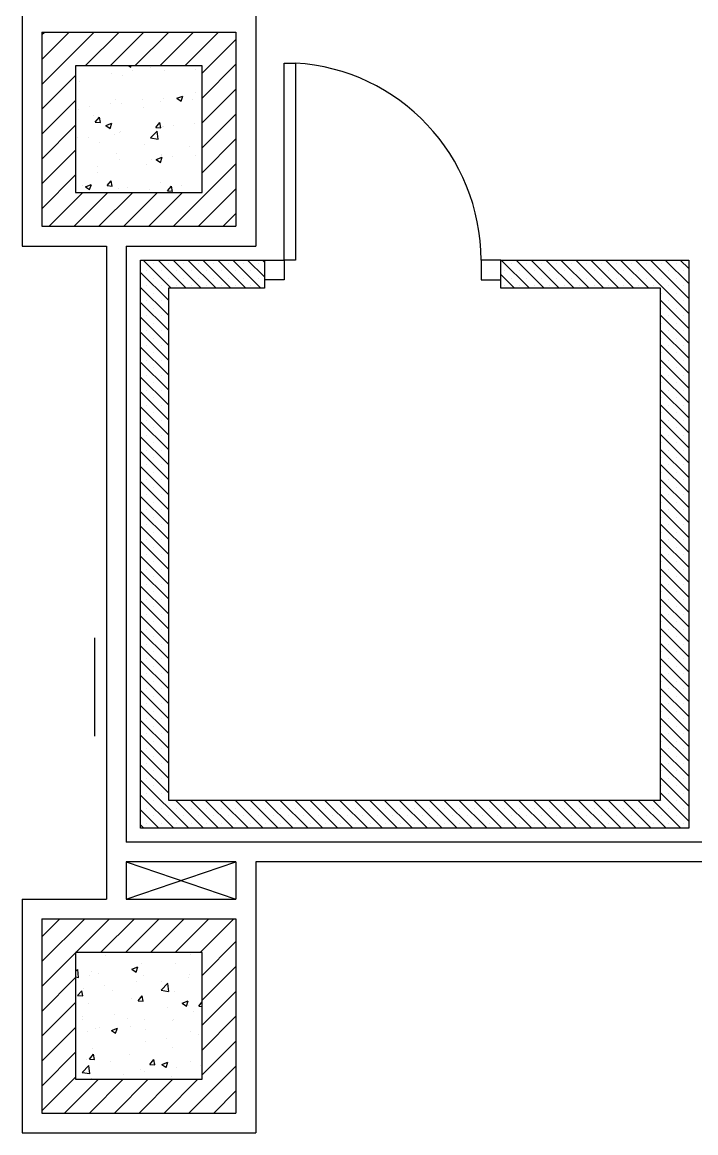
# Model space of a CAD drawing. Extents: x 33.7 to 63.4, y -76.7 to 11.5.
# Drawn here: x 43.408 to 45.803, y -12.662 to -8.717 of the extents above; entities that cross this region are included whole.
import ezdxf

# ---------------------------------------------------------------- set-up
doc = ezdxf.new("R2010")
doc.units = 0
doc.header["$LTSCALE"] = 0.375
doc.layers.get('0').update_dxf_attribs({"linetype": 'CONTINUOUS'})
for name, color, linetype in [('AUX', 7, 'CONTINUOUS'), ('CARPINTERIA', 44, 'CONTINUOUS'), ('INSONORIZACION', 43, 'CONTINUOUS'), ('MUEBLES', 1, 'CONTINUOUS'), ('MUROS', 3, 'CONTINUOUS'), ('PILARES', 2, 'CONTINUOUS')]:
    doc.layers.add(name, color=color, linetype=linetype)

# ---------------------------------------------------------------- blocks, each defined once
blk = doc.blocks.new('$HO07000007N')
at = {"color": 0}
for p, q in [((0.07, 0), (0.07, 0.7)), ((0.07, 0.7), (0.11, 0.7)), ((0.11, 0.7), (0.11, 0)), ((0, 0), (0.07, 0)), ((0.07, 0), (0.07, -0.07)), ((0.11, 0), (0.07, 0)), ((0.07, -0.07), (0, -0.07))]:
    blk.add_line(p, q, dxfattribs=at)
blk.add_arc((0.0678, -0.0009), 0.7022, 0.0731, 86.5576, dxfattribs=at)
blk = doc.blocks.new('$P107000007N07000N')
at = {"color": 0}
for p, q in [((0, 0.07), (0, 0.07)), ((0.84, 0.07), (0.77, 0.07)), ((0.77, 0.07), (0.77, 0)), ((0.84, 0.07), (0.84, 0.07)), ((0, 0), (0, 0)), ((0.84, 0), (0.84, 0)), ((0.77, 0), (0.84, 0))]:
    blk.add_line(p, q, dxfattribs=at)
at = {"color": 0, "invisible_edges": 15}
blk.add_3dface([(0, 0), (0.84, 0), (0.84, 0.07), (0, 0.07)], dxfattribs=at)
at = {"color": 0}
blk.add_blockref('$HO07000007N', (0, 0.07), dxfattribs=at)
blk = doc.blocks.new('*X31')
at = {"color": 0}
for p, q in [((157.1986, 137.9831), (157.0986, 138.0831)), ((157.2516, 137.9831), (157.1516, 138.0831)), ((157.3047, 137.9831), (157.2047, 138.0831)), ((157.3577, 137.9831), (157.2577, 138.0831)), ((157.4107, 137.9831), (157.3107, 138.0831)), ((157.4638, 137.9831), (157.3638, 138.0831)), ((157.5168, 137.9831), (157.4168, 138.0831)), ((157.5297, 138.0233), (157.4698, 138.0831)), ((157.5297, 138.0763), (157.5229, 138.0831)), ((158.4714, 137.9831), (158.3714, 138.0831)), ((158.5244, 137.9831), (158.4244, 138.0831)), ((158.5775, 137.9831), (158.4775, 138.0831)), ((158.6305, 137.9831), (158.5305, 138.0831)), ((158.6835, 137.9831), (158.5835, 138.0831)), ((158.7366, 137.9831), (158.6366, 138.0831)), ((158.7896, 137.9831), (158.6896, 138.0831)), ((158.8426, 137.9831), (158.7426, 138.0831)), ((158.8957, 137.9831), (158.7957, 138.0831)), ((159.0381, 137.8937), (158.8487, 138.0831)), ((159.0381, 137.9467), (158.9017, 138.0831)), ((159.0381, 137.9997), (158.9548, 138.0831)), ((159.0381, 138.0528), (159.0078, 138.0831)), ((157.1885, 137.9402), (157.0885, 138.0402)), ((157.1103, 138.0449), (157.1103, 138.0449)), ((157.1368, 138.0714), (157.1368, 138.0714)), ((157.1633, 138.0449), (157.1633, 138.0449)), ((157.1898, 138.0714), (157.1898, 138.0714)), ((157.2164, 138.0449), (157.2164, 138.0449)), ((157.2429, 138.0714), (157.2429, 138.0714)), ((157.2694, 138.0449), (157.2694, 138.0449)), ((157.2959, 138.0714), (157.2959, 138.0714)), ((157.3224, 138.0449), (157.3224, 138.0449)), ((157.3489, 138.0714), (157.3489, 138.0714)), ((157.3755, 138.0449), (157.3755, 138.0449)), ((157.402, 138.0714), (157.402, 138.0714)), ((157.4285, 138.0449), (157.4285, 138.0449)), ((157.455, 138.0714), (157.455, 138.0714)), ((157.4815, 138.0449), (157.4815, 138.0449)), ((157.508, 138.0714), (157.508, 138.0714)), ((158.3831, 138.0449), (158.3831, 138.0449)), ((158.4096, 138.0714), (158.4096, 138.0714)), ((158.4361, 138.0449), (158.4361, 138.0449)), ((158.4626, 138.0714), (158.4626, 138.0714)), ((158.4891, 138.0449), (158.4891, 138.0449)), ((158.5157, 138.0714), (158.5157, 138.0714)), ((158.5422, 138.0449), (158.5422, 138.0449)), ((158.5687, 138.0714), (158.5687, 138.0714)), ((158.5952, 138.0449), (158.5952, 138.0449)), ((158.6217, 138.0714), (158.6217, 138.0714)), ((158.6482, 138.0449), (158.6482, 138.0449)), ((158.6748, 138.0714), (158.6748, 138.0714)), ((158.7013, 138.0449), (158.7013, 138.0449)), ((158.7278, 138.0714), (158.7278, 138.0714)), ((158.7543, 138.0449), (158.7543, 138.0449)), ((158.7808, 138.0714), (158.7808, 138.0714)), ((158.8073, 138.0449), (158.8073, 138.0449)), ((158.8339, 138.0714), (158.8339, 138.0714)), ((158.8604, 138.0449), (158.8604, 138.0449)), ((158.8869, 138.0714), (158.8869, 138.0714)), ((158.9134, 138.0449), (158.9134, 138.0449)), ((158.9399, 138.0714), (158.9399, 138.0714)), ((158.9664, 138.0449), (158.9664, 138.0449)), ((158.993, 138.0714), (158.993, 138.0714)), ((159.0195, 138.0449), (159.0195, 138.0449)), ((157.1368, 138.0184), (157.1368, 138.0184)), ((157.1898, 138.0184), (157.1898, 138.0184)), ((157.2429, 138.0184), (157.2429, 138.0184)), ((157.2959, 138.0184), (157.2959, 138.0184)), ((157.3489, 138.0184), (157.3489, 138.0184)), ((157.402, 138.0184), (157.402, 138.0184)), ((157.455, 138.0184), (157.455, 138.0184)), ((157.508, 138.0184), (157.508, 138.0184)), ((158.4184, 137.9831), (158.3697, 138.0318)), ((158.4096, 138.0184), (158.4096, 138.0184)), ((158.4626, 138.0184), (158.4626, 138.0184)), ((158.5157, 138.0184), (158.5157, 138.0184)), ((158.5687, 138.0184), (158.5687, 138.0184)), ((158.6217, 138.0184), (158.6217, 138.0184)), ((158.6748, 138.0184), (158.6748, 138.0184)), ((158.7278, 138.0184), (158.7278, 138.0184)), ((158.7808, 138.0184), (158.7808, 138.0184)), ((158.8339, 138.0184), (158.8339, 138.0184)), ((158.8869, 138.0184), (158.8869, 138.0184)), ((158.9399, 138.0184), (158.9399, 138.0184)), ((158.993, 138.0184), (158.993, 138.0184)), ((157.1885, 137.8871), (157.0885, 137.9871)), ((157.1103, 137.9919), (157.1103, 137.9919)), ((157.1368, 137.9654), (157.1368, 137.9654)), ((157.1633, 137.9919), (157.1633, 137.9919)), ((157.2164, 137.9919), (157.2164, 137.9919)), ((157.2694, 137.9919), (157.2694, 137.9919)), ((157.3224, 137.9919), (157.3224, 137.9919)), ((157.3755, 137.9919), (157.3755, 137.9919)), ((157.4285, 137.9919), (157.4285, 137.9919)), ((157.4815, 137.9919), (157.4815, 137.9919)), ((158.3831, 137.9919), (158.3831, 137.9919)), ((158.4361, 137.9919), (158.4361, 137.9919)), ((158.4891, 137.9919), (158.4891, 137.9919)), ((158.5422, 137.9919), (158.5422, 137.9919)), ((158.5952, 137.9919), (158.5952, 137.9919)), ((158.6482, 137.9919), (158.6482, 137.9919)), ((158.7013, 137.9919), (158.7013, 137.9919)), ((158.7543, 137.9919), (158.7543, 137.9919)), ((158.8073, 137.9919), (158.8073, 137.9919)), ((158.8604, 137.9919), (158.8604, 137.9919)), ((158.9134, 137.9919), (158.9134, 137.9919)), ((158.9399, 137.9654), (158.9399, 137.9654)), ((158.9664, 137.9919), (158.9664, 137.9919)), ((158.993, 137.9654), (158.993, 137.9654)), ((159.0195, 137.9919), (159.0195, 137.9919)), ((157.1885, 137.8341), (157.0885, 137.9341)), ((157.1103, 137.9389), (157.1103, 137.9389)), ((157.1633, 137.9389), (157.1633, 137.9389)), ((159.0381, 137.8406), (158.9381, 137.9406)), ((158.9664, 137.9389), (158.9664, 137.9389)), ((159.0195, 137.9389), (159.0195, 137.9389)), ((157.1885, 137.7811), (157.0885, 137.8811)), ((157.1103, 137.8858), (157.1103, 137.8858)), ((157.1368, 137.9123), (157.1368, 137.9123)), ((157.1633, 137.8858), (157.1633, 137.8858)), ((159.0381, 137.7876), (158.9381, 137.8876)), ((158.9399, 137.9123), (158.9399, 137.9123)), ((158.9664, 137.8858), (158.9664, 137.8858)), ((158.993, 137.9123), (158.993, 137.9123)), ((159.0195, 137.8858), (159.0195, 137.8858)), ((157.1368, 137.8593), (157.1368, 137.8593)), ((158.9399, 137.8593), (158.9399, 137.8593)), ((158.993, 137.8593), (158.993, 137.8593)), ((157.1885, 137.728), (157.0885, 137.828)), ((157.1103, 137.8328), (157.1103, 137.8328)), ((157.1368, 137.8063), (157.1368, 137.8063)), ((157.1633, 137.8328), (157.1633, 137.8328)), ((159.0381, 137.7346), (158.9381, 137.8346)), ((158.9399, 137.8063), (158.9399, 137.8063)), ((158.9664, 137.8328), (158.9664, 137.8328)), ((158.993, 137.8063), (158.993, 137.8063)), ((159.0195, 137.8328), (159.0195, 137.8328)), ((157.1885, 137.675), (157.0885, 137.775)), ((157.1103, 137.7798), (157.1103, 137.7798)), ((157.1633, 137.7798), (157.1633, 137.7798)), ((159.0381, 137.6815), (158.9381, 137.7815)), ((158.9664, 137.7798), (158.9664, 137.7798)), ((159.0195, 137.7798), (159.0195, 137.7798)), ((157.1885, 137.622), (157.0885, 137.722)), ((157.1103, 137.7267), (157.1103, 137.7267)), ((157.1368, 137.7532), (157.1368, 137.7532)), ((157.1633, 137.7267), (157.1633, 137.7267)), ((159.0381, 137.6285), (158.9381, 137.7285)), ((158.9399, 137.7532), (158.9399, 137.7532)), ((158.9664, 137.7267), (158.9664, 137.7267)), ((158.993, 137.7532), (158.993, 137.7532)), ((159.0195, 137.7267), (159.0195, 137.7267)), ((157.1368, 137.7002), (157.1368, 137.7002)), ((158.9399, 137.7002), (158.9399, 137.7002)), ((158.993, 137.7002), (158.993, 137.7002)), ((157.1885, 137.5689), (157.0885, 137.6689)), ((157.1103, 137.6737), (157.1103, 137.6737)), ((157.1368, 137.6472), (157.1368, 137.6472)), ((157.1633, 137.6737), (157.1633, 137.6737)), ((159.0381, 137.5755), (158.9381, 137.6755)), ((158.9399, 137.6472), (158.9399, 137.6472)), ((158.9664, 137.6737), (158.9664, 137.6737)), ((158.993, 137.6472), (158.993, 137.6472)), ((159.0195, 137.6737), (159.0195, 137.6737)), ((157.1885, 137.5159), (157.0885, 137.6159)), ((157.1103, 137.6207), (157.1103, 137.6207)), ((157.1633, 137.6207), (157.1633, 137.6207)), ((159.0381, 137.5224), (158.9381, 137.6224)), ((158.9664, 137.6207), (158.9664, 137.6207)), ((159.0195, 137.6207), (159.0195, 137.6207)), ((157.1885, 137.4629), (157.0885, 137.5629)), ((157.1103, 137.5676), (157.1103, 137.5676)), ((157.1368, 137.5941), (157.1368, 137.5941)), ((157.1633, 137.5676), (157.1633, 137.5676)), ((159.0381, 137.4694), (158.9381, 137.5694)), ((158.9399, 137.5941), (158.9399, 137.5941)), ((158.9664, 137.5676), (158.9664, 137.5676)), ((158.993, 137.5941), (158.993, 137.5941)), ((159.0195, 137.5676), (159.0195, 137.5676)), ((157.1368, 137.5411), (157.1368, 137.5411)), ((158.9399, 137.5411), (158.9399, 137.5411)), ((158.993, 137.5411), (158.993, 137.5411)), ((157.1885, 137.4098), (157.0885, 137.5098)), ((157.1103, 137.5146), (157.1103, 137.5146)), ((157.1368, 137.4881), (157.1368, 137.4881)), ((157.1633, 137.5146), (157.1633, 137.5146)), ((159.0381, 137.4164), (158.9381, 137.5164)), ((158.9399, 137.4881), (158.9399, 137.4881)), ((158.9664, 137.5146), (158.9664, 137.5146)), ((158.993, 137.4881), (158.993, 137.4881)), ((159.0195, 137.5146), (159.0195, 137.5146)), ((157.1885, 137.3568), (157.0885, 137.4568)), ((157.1103, 137.4616), (157.1103, 137.4616)), ((157.1633, 137.4616), (157.1633, 137.4616)), ((159.0381, 137.3633), (158.9381, 137.4633)), ((158.9664, 137.4616), (158.9664, 137.4616)), ((159.0195, 137.4616), (159.0195, 137.4616)), ((157.1103, 137.4085), (157.1103, 137.4085)), ((157.1368, 137.435), (157.1368, 137.435)), ((157.1633, 137.4085), (157.1633, 137.4085)), ((159.0381, 137.3103), (158.9381, 137.4103)), ((158.9399, 137.435), (158.9399, 137.435)), ((158.9664, 137.4085), (158.9664, 137.4085)), ((158.993, 137.435), (158.993, 137.435)), ((159.0195, 137.4085), (159.0195, 137.4085)), ((157.1885, 137.3038), (157.0885, 137.4038)), ((157.1368, 137.382), (157.1368, 137.382)), ((158.9399, 137.382), (158.9399, 137.382)), ((158.993, 137.382), (158.993, 137.382)), ((157.1885, 137.2507), (157.0885, 137.3507)), ((157.1103, 137.3555), (157.1103, 137.3555)), ((157.1368, 137.329), (157.1368, 137.329)), ((157.1633, 137.3555), (157.1633, 137.3555)), ((159.0381, 137.2573), (158.9381, 137.3573)), ((158.9399, 137.329), (158.9399, 137.329)), ((158.9664, 137.3555), (158.9664, 137.3555)), ((158.993, 137.329), (158.993, 137.329)), ((159.0195, 137.3555), (159.0195, 137.3555)), ((157.1885, 137.1977), (157.0885, 137.2977)), ((157.1103, 137.3025), (157.1103, 137.3025)), ((157.1633, 137.3025), (157.1633, 137.3025)), ((159.0381, 137.2042), (158.9381, 137.3042)), ((158.9664, 137.3025), (158.9664, 137.3025)), ((159.0195, 137.3025), (159.0195, 137.3025)), ((157.1103, 137.2494), (157.1103, 137.2494)), ((157.1368, 137.2759), (157.1368, 137.2759)), ((157.1633, 137.2494), (157.1633, 137.2494)), ((159.0381, 137.1512), (158.9381, 137.2512)), ((158.9399, 137.2759), (158.9399, 137.2759)), ((158.9664, 137.2494), (158.9664, 137.2494)), ((158.993, 137.2759), (158.993, 137.2759)), ((159.0195, 137.2494), (159.0195, 137.2494)), ((157.1885, 137.1447), (157.0885, 137.2447)), ((157.1368, 137.2229), (157.1368, 137.2229)), ((158.9399, 137.2229), (158.9399, 137.2229)), ((158.993, 137.2229), (158.993, 137.2229)), ((157.1885, 137.0916), (157.0885, 137.1916)), ((157.1103, 137.1964), (157.1103, 137.1964)), ((157.1368, 137.1699), (157.1368, 137.1699)), ((157.1633, 137.1964), (157.1633, 137.1964)), ((159.0381, 137.0982), (158.9381, 137.1982)), ((158.9399, 137.1699), (158.9399, 137.1699)), ((158.9664, 137.1964), (158.9664, 137.1964)), ((158.993, 137.1699), (158.993, 137.1699)), ((159.0195, 137.1964), (159.0195, 137.1964)), ((157.1885, 137.0386), (157.0885, 137.1386)), ((157.1103, 137.1434), (157.1103, 137.1434)), ((157.1633, 137.1434), (157.1633, 137.1434)), ((159.0381, 137.0451), (158.9381, 137.1451)), ((158.9664, 137.1434), (158.9664, 137.1434)), ((159.0195, 137.1434), (159.0195, 137.1434)), ((157.1103, 137.0903), (157.1103, 137.0903)), ((157.1368, 137.1168), (157.1368, 137.1168)), ((157.1633, 137.0903), (157.1633, 137.0903)), ((159.0381, 136.9921), (158.9381, 137.0921)), ((158.9399, 137.1168), (158.9399, 137.1168)), ((158.9664, 137.0903), (158.9664, 137.0903)), ((158.993, 137.1168), (158.993, 137.1168)), ((159.0195, 137.0903), (159.0195, 137.0903)), ((157.1885, 136.9856), (157.0885, 137.0856)), ((157.1368, 137.0638), (157.1368, 137.0638)), ((158.9399, 137.0638), (158.9399, 137.0638)), ((158.993, 137.0638), (158.993, 137.0638)), ((157.1885, 136.9325), (157.0885, 137.0325)), ((157.1103, 137.0373), (157.1103, 137.0373)), ((157.1368, 137.0108), (157.1368, 137.0108)), ((157.1633, 137.0373), (157.1633, 137.0373)), ((159.0381, 136.9391), (158.9381, 137.0391)), ((158.9399, 137.0108), (158.9399, 137.0108)), ((158.9664, 137.0373), (158.9664, 137.0373)), ((158.993, 137.0108), (158.993, 137.0108)), ((159.0195, 137.0373), (159.0195, 137.0373)), ((157.1885, 136.8795), (157.0885, 136.9795)), ((157.1103, 136.9843), (157.1103, 136.9843)), ((157.1633, 136.9843), (157.1633, 136.9843)), ((159.0381, 136.886), (158.9381, 136.986)), ((158.9664, 136.9843), (158.9664, 136.9843)), ((159.0195, 136.9843), (159.0195, 136.9843)), ((157.1103, 136.9312), (157.1103, 136.9312)), ((157.1368, 136.9577), (157.1368, 136.9577)), ((157.1633, 136.9312), (157.1633, 136.9312)), ((159.0381, 136.833), (158.9381, 136.933)), ((158.9399, 136.9577), (158.9399, 136.9577)), ((158.9664, 136.9312), (158.9664, 136.9312)), ((158.993, 136.9577), (158.993, 136.9577)), ((159.0195, 136.9312), (159.0195, 136.9312)), ((157.1885, 136.8265), (157.0885, 136.9265)), ((157.1368, 136.9047), (157.1368, 136.9047)), ((158.9399, 136.9047), (158.9399, 136.9047)), ((158.993, 136.9047), (158.993, 136.9047)), ((157.1885, 136.7734), (157.0885, 136.8734)), ((157.1103, 136.8782), (157.1103, 136.8782)), ((157.1633, 136.8782), (157.1633, 136.8782)), ((159.0381, 136.78), (158.9381, 136.88)), ((158.9664, 136.8782), (158.9664, 136.8782)), ((159.0195, 136.8782), (159.0195, 136.8782)), ((157.1885, 136.7204), (157.0885, 136.8204)), ((157.1103, 136.8252), (157.1103, 136.8252)), ((157.1368, 136.8517), (157.1368, 136.8517)), ((157.1633, 136.8252), (157.1633, 136.8252)), ((159.0381, 136.7269), (158.9381, 136.8269)), ((158.9399, 136.8517), (158.9399, 136.8517)), ((158.9664, 136.8252), (158.9664, 136.8252)), ((158.993, 136.8517), (158.993, 136.8517)), ((159.0195, 136.8252), (159.0195, 136.8252)), ((157.1368, 136.7986), (157.1368, 136.7986)), ((159.0381, 136.6739), (158.9381, 136.7739)), ((158.9399, 136.7986), (158.9399, 136.7986)), ((158.993, 136.7986), (158.993, 136.7986)), ((157.1885, 136.6674), (157.0885, 136.7674)), ((157.1103, 136.7721), (157.1103, 136.7721)), ((157.1368, 136.7456), (157.1368, 136.7456)), ((157.1633, 136.7721), (157.1633, 136.7721)), ((158.9399, 136.7456), (158.9399, 136.7456)), ((158.9664, 136.7721), (158.9664, 136.7721)), ((158.993, 136.7456), (158.993, 136.7456)), ((159.0195, 136.7721), (159.0195, 136.7721)), ((157.1885, 136.6143), (157.0885, 136.7143)), ((157.1103, 136.7191), (157.1103, 136.7191)), ((157.1633, 136.7191), (157.1633, 136.7191)), ((159.0381, 136.6209), (158.9381, 136.7209)), ((158.9664, 136.7191), (158.9664, 136.7191)), ((159.0195, 136.7191), (159.0195, 136.7191)), ((157.1885, 136.5613), (157.0885, 136.6613)), ((157.1103, 136.6661), (157.1103, 136.6661)), ((157.1368, 136.6926), (157.1368, 136.6926)), ((157.1633, 136.6661), (157.1633, 136.6661)), ((159.0381, 136.5678), (158.9381, 136.6678)), ((158.9399, 136.6926), (158.9399, 136.6926)), ((158.9664, 136.6661), (158.9664, 136.6661)), ((158.993, 136.6926), (158.993, 136.6926)), ((159.0195, 136.6661), (159.0195, 136.6661)), ((157.1368, 136.6395), (157.1368, 136.6395)), ((158.9399, 136.6395), (158.9399, 136.6395)), ((158.993, 136.6395), (158.993, 136.6395)), ((157.1885, 136.5083), (157.0885, 136.6083)), ((157.1103, 136.613), (157.1103, 136.613)), ((157.1368, 136.5865), (157.1368, 136.5865)), ((157.1633, 136.613), (157.1633, 136.613)), ((159.0381, 136.5148), (158.9381, 136.6148)), ((158.9399, 136.5865), (158.9399, 136.5865)), ((158.9664, 136.613), (158.9664, 136.613)), ((158.993, 136.5865), (158.993, 136.5865)), ((159.0195, 136.613), (159.0195, 136.613)), ((157.1885, 136.4553), (157.0885, 136.5553)), ((157.1103, 136.56), (157.1103, 136.56)), ((157.1633, 136.56), (157.1633, 136.56)), ((159.0381, 136.4618), (158.9381, 136.5618)), ((158.9664, 136.56), (158.9664, 136.56)), ((159.0195, 136.56), (159.0195, 136.56)), ((157.1885, 136.4022), (157.0885, 136.5022)), ((157.1103, 136.507), (157.1103, 136.507)), ((157.1368, 136.5335), (157.1368, 136.5335)), ((157.1633, 136.507), (157.1633, 136.507)), ((159.0381, 136.4087), (158.9381, 136.5087)), ((158.9399, 136.5335), (158.9399, 136.5335)), ((158.9664, 136.507), (158.9664, 136.507)), ((158.993, 136.5335), (158.993, 136.5335)), ((159.0195, 136.507), (159.0195, 136.507)), ((157.1368, 136.4804), (157.1368, 136.4804)), ((158.9399, 136.4804), (158.9399, 136.4804)), ((158.993, 136.4804), (158.993, 136.4804)), ((157.1885, 136.3492), (157.0885, 136.4492)), ((157.1103, 136.4539), (157.1103, 136.4539)), ((157.1368, 136.4274), (157.1368, 136.4274)), ((157.1633, 136.4539), (157.1633, 136.4539)), ((159.0381, 136.3557), (158.9381, 136.4557)), ((158.9399, 136.4274), (158.9399, 136.4274)), ((158.9664, 136.4539), (158.9664, 136.4539)), ((158.993, 136.4274), (158.993, 136.4274)), ((159.0195, 136.4539), (159.0195, 136.4539)), ((157.1885, 136.2962), (157.0885, 136.3962)), ((157.1103, 136.4009), (157.1103, 136.4009)), ((157.1633, 136.4009), (157.1633, 136.4009)), ((159.0381, 136.3027), (158.9381, 136.4027)), ((158.9664, 136.4009), (158.9664, 136.4009)), ((159.0195, 136.4009), (159.0195, 136.4009)), ((157.1885, 136.2431), (157.0885, 136.3431)), ((157.1103, 136.3479), (157.1103, 136.3479)), ((157.1368, 136.3744), (157.1368, 136.3744)), ((157.1633, 136.3479), (157.1633, 136.3479)), ((159.0381, 136.2497), (158.9381, 136.3497)), ((158.9399, 136.3744), (158.9399, 136.3744)), ((158.9664, 136.3479), (158.9664, 136.3479)), ((158.993, 136.3744), (158.993, 136.3744)), ((159.0195, 136.3479), (159.0195, 136.3479)), ((157.1368, 136.3213), (157.1368, 136.3213)), ((158.9399, 136.3213), (158.9399, 136.3213)), ((158.993, 136.3213), (158.993, 136.3213)), ((157.1885, 136.1901), (157.0885, 136.2901)), ((157.1103, 136.2948), (157.1103, 136.2948)), ((157.1368, 136.2683), (157.1368, 136.2683)), ((157.1633, 136.2948), (157.1633, 136.2948)), ((159.0381, 136.1966), (158.9381, 136.2966)), ((158.9399, 136.2683), (158.9399, 136.2683)), ((158.9664, 136.2948), (158.9664, 136.2948)), ((158.993, 136.2683), (158.993, 136.2683)), ((159.0195, 136.2948), (159.0195, 136.2948)), ((157.2604, 136.0652), (157.0885, 136.2371)), ((157.1103, 136.2418), (157.1103, 136.2418)), ((157.1633, 136.2418), (157.1633, 136.2418)), ((159.0381, 136.1436), (158.9381, 136.2436)), ((158.9664, 136.2418), (158.9664, 136.2418)), ((159.0195, 136.2418), (159.0195, 136.2418)), ((157.2073, 136.0652), (157.0885, 136.184)), ((157.1103, 136.1888), (157.1103, 136.1888)), ((157.1368, 136.2153), (157.1368, 136.2153)), ((157.1633, 136.1888), (157.1633, 136.1888)), ((159.0381, 136.0906), (158.9381, 136.1906)), ((158.9399, 136.2153), (158.9399, 136.2153)), ((158.9664, 136.1888), (158.9664, 136.1888)), ((158.993, 136.2153), (158.993, 136.2153)), ((159.0195, 136.1888), (159.0195, 136.1888)), ((157.1368, 136.1622), (157.1368, 136.1622)), ((157.1898, 136.1622), (157.1898, 136.1622)), ((157.3134, 136.0652), (157.2134, 136.1652)), ((157.2429, 136.1622), (157.2429, 136.1622)), ((157.3664, 136.0652), (157.2664, 136.1652)), ((157.2959, 136.1622), (157.2959, 136.1622)), ((157.4195, 136.0652), (157.3195, 136.1652)), ((157.3489, 136.1622), (157.3489, 136.1622)), ((157.4725, 136.0652), (157.3725, 136.1652)), ((157.402, 136.1622), (157.402, 136.1622)), ((157.5255, 136.0652), (157.4255, 136.1652)), ((157.455, 136.1622), (157.455, 136.1622)), ((157.5786, 136.0652), (157.4786, 136.1652)), ((157.508, 136.1622), (157.508, 136.1622)), ((157.6316, 136.0652), (157.5316, 136.1652)), ((157.5611, 136.1622), (157.5611, 136.1622)), ((157.6846, 136.0652), (157.5846, 136.1652)), ((157.6141, 136.1622), (157.6141, 136.1622)), ((157.7377, 136.0652), (157.6377, 136.1652)), ((157.6671, 136.1622), (157.6671, 136.1622)), ((157.7907, 136.0652), (157.6907, 136.1652)), ((157.7202, 136.1622), (157.7202, 136.1622)), ((157.8437, 136.0652), (157.7437, 136.1652)), ((157.7732, 136.1622), (157.7732, 136.1622)), ((157.8968, 136.0652), (157.7968, 136.1652)), ((157.8262, 136.1622), (157.8262, 136.1622)), ((157.9498, 136.0652), (157.8498, 136.1652)), ((157.8793, 136.1622), (157.8793, 136.1622)), ((158.0028, 136.0652), (157.9028, 136.1652)), ((157.9323, 136.1622), (157.9323, 136.1622)), ((158.0559, 136.0652), (157.9559, 136.1652)), ((157.9853, 136.1622), (157.9853, 136.1622)), ((158.1089, 136.0652), (158.0089, 136.1652)), ((158.0384, 136.1622), (158.0384, 136.1622)), ((158.1619, 136.0652), (158.0619, 136.1652)), ((158.0914, 136.1622), (158.0914, 136.1622)), ((158.215, 136.0652), (158.115, 136.1652)), ((158.1444, 136.1622), (158.1444, 136.1622)), ((158.268, 136.0652), (158.168, 136.1652)), ((158.1975, 136.1622), (158.1975, 136.1622)), ((158.321, 136.0652), (158.221, 136.1652)), ((158.2505, 136.1622), (158.2505, 136.1622)), ((158.3741, 136.0652), (158.2741, 136.1652)), ((158.3035, 136.1622), (158.3035, 136.1622)), ((158.4271, 136.0652), (158.3271, 136.1652)), ((158.3566, 136.1622), (158.3566, 136.1622)), ((158.4801, 136.0652), (158.3801, 136.1652)), ((158.4096, 136.1622), (158.4096, 136.1622)), ((158.5332, 136.0652), (158.4332, 136.1652)), ((158.4626, 136.1622), (158.4626, 136.1622)), ((158.5862, 136.0652), (158.4862, 136.1652)), ((158.5157, 136.1622), (158.5157, 136.1622)), ((158.6392, 136.0652), (158.5392, 136.1652)), ((158.5687, 136.1622), (158.5687, 136.1622)), ((158.6923, 136.0652), (158.5923, 136.1652)), ((158.6217, 136.1622), (158.6217, 136.1622)), ((158.7453, 136.0652), (158.6453, 136.1652)), ((158.6748, 136.1622), (158.6748, 136.1622)), ((158.7983, 136.0652), (158.6983, 136.1652)), ((158.7278, 136.1622), (158.7278, 136.1622)), ((158.8514, 136.0652), (158.7514, 136.1652)), ((158.7808, 136.1622), (158.7808, 136.1622)), ((158.9044, 136.0652), (158.8044, 136.1652)), ((158.8339, 136.1622), (158.8339, 136.1622)), ((158.9574, 136.0652), (158.8574, 136.1652)), ((158.8869, 136.1622), (158.8869, 136.1622)), ((159.0105, 136.0652), (158.9105, 136.1652)), ((158.9399, 136.1622), (158.9399, 136.1622)), ((158.993, 136.1622), (158.993, 136.1622)), ((157.1543, 136.0652), (157.0885, 136.131)), ((157.1103, 136.1357), (157.1103, 136.1357)), ((157.1368, 136.1092), (157.1368, 136.1092)), ((157.1633, 136.1357), (157.1633, 136.1357)), ((157.1898, 136.1092), (157.1898, 136.1092)), ((157.2164, 136.1357), (157.2164, 136.1357)), ((157.2429, 136.1092), (157.2429, 136.1092)), ((157.2694, 136.1357), (157.2694, 136.1357)), ((157.2959, 136.1092), (157.2959, 136.1092)), ((157.3224, 136.1357), (157.3224, 136.1357)), ((157.3489, 136.1092), (157.3489, 136.1092)), ((157.3755, 136.1357), (157.3755, 136.1357)), ((157.402, 136.1092), (157.402, 136.1092)), ((157.4285, 136.1357), (157.4285, 136.1357)), ((157.455, 136.1092), (157.455, 136.1092)), ((157.4815, 136.1357), (157.4815, 136.1357)), ((157.508, 136.1092), (157.508, 136.1092)), ((157.5346, 136.1357), (157.5346, 136.1357)), ((157.5611, 136.1092), (157.5611, 136.1092)), ((157.5876, 136.1357), (157.5876, 136.1357)), ((157.6141, 136.1092), (157.6141, 136.1092)), ((157.6406, 136.1357), (157.6406, 136.1357)), ((157.6671, 136.1092), (157.6671, 136.1092)), ((157.6937, 136.1357), (157.6937, 136.1357)), ((157.7202, 136.1092), (157.7202, 136.1092)), ((157.7467, 136.1357), (157.7467, 136.1357)), ((157.7732, 136.1092), (157.7732, 136.1092)), ((157.7997, 136.1357), (157.7997, 136.1357)), ((157.8262, 136.1092), (157.8262, 136.1092)), ((157.8528, 136.1357), (157.8528, 136.1357)), ((157.8793, 136.1092), (157.8793, 136.1092)), ((157.9058, 136.1357), (157.9058, 136.1357)), ((157.9323, 136.1092), (157.9323, 136.1092)), ((157.9588, 136.1357), (157.9588, 136.1357)), ((157.9853, 136.1092), (157.9853, 136.1092)), ((158.0118, 136.1357), (158.0118, 136.1357)), ((158.0384, 136.1092), (158.0384, 136.1092)), ((158.0649, 136.1357), (158.0649, 136.1357)), ((158.0914, 136.1092), (158.0914, 136.1092)), ((158.1179, 136.1357), (158.1179, 136.1357)), ((158.1444, 136.1092), (158.1444, 136.1092)), ((158.1709, 136.1357), (158.1709, 136.1357)), ((158.1975, 136.1092), (158.1975, 136.1092)), ((158.224, 136.1357), (158.224, 136.1357)), ((158.2505, 136.1092), (158.2505, 136.1092)), ((158.277, 136.1357), (158.277, 136.1357)), ((158.3035, 136.1092), (158.3035, 136.1092)), ((158.33, 136.1357), (158.33, 136.1357)), ((158.3566, 136.1092), (158.3566, 136.1092)), ((158.3831, 136.1357), (158.3831, 136.1357)), ((158.4096, 136.1092), (158.4096, 136.1092)), ((158.4361, 136.1357), (158.4361, 136.1357)), ((158.4626, 136.1092), (158.4626, 136.1092)), ((158.4891, 136.1357), (158.4891, 136.1357)), ((158.5157, 136.1092), (158.5157, 136.1092)), ((158.5422, 136.1357), (158.5422, 136.1357)), ((158.5687, 136.1092), (158.5687, 136.1092)), ((158.5952, 136.1357), (158.5952, 136.1357)), ((158.6217, 136.1092), (158.6217, 136.1092)), ((158.6482, 136.1357), (158.6482, 136.1357)), ((158.6748, 136.1092), (158.6748, 136.1092)), ((158.7013, 136.1357), (158.7013, 136.1357)), ((158.7278, 136.1092), (158.7278, 136.1092)), ((158.7543, 136.1357), (158.7543, 136.1357)), ((158.7808, 136.1092), (158.7808, 136.1092)), ((158.8073, 136.1357), (158.8073, 136.1357)), ((158.8339, 136.1092), (158.8339, 136.1092)), ((158.8604, 136.1357), (158.8604, 136.1357)), ((158.8869, 136.1092), (158.8869, 136.1092)), ((158.9134, 136.1357), (158.9134, 136.1357)), ((158.9399, 136.1092), (158.9399, 136.1092)), ((158.9664, 136.1357), (158.9664, 136.1357)), ((158.993, 136.1092), (158.993, 136.1092)), ((159.0195, 136.1357), (159.0195, 136.1357)), ((157.1013, 136.0652), (157.0885, 136.078)), ((157.1103, 136.0827), (157.1103, 136.0827)), ((157.1633, 136.0827), (157.1633, 136.0827)), ((157.2164, 136.0827), (157.2164, 136.0827)), ((157.2694, 136.0827), (157.2694, 136.0827)), ((157.3224, 136.0827), (157.3224, 136.0827)), ((157.3755, 136.0827), (157.3755, 136.0827)), ((157.4285, 136.0827), (157.4285, 136.0827)), ((157.4815, 136.0827), (157.4815, 136.0827)), ((157.5346, 136.0827), (157.5346, 136.0827)), ((157.5876, 136.0827), (157.5876, 136.0827)), ((157.6406, 136.0827), (157.6406, 136.0827)), ((157.6937, 136.0827), (157.6937, 136.0827)), ((157.7467, 136.0827), (157.7467, 136.0827)), ((157.7997, 136.0827), (157.7997, 136.0827)), ((157.8528, 136.0827), (157.8528, 136.0827)), ((157.9058, 136.0827), (157.9058, 136.0827)), ((157.9588, 136.0827), (157.9588, 136.0827)), ((158.0118, 136.0827), (158.0118, 136.0827)), ((158.0649, 136.0827), (158.0649, 136.0827)), ((158.1179, 136.0827), (158.1179, 136.0827)), ((158.1709, 136.0827), (158.1709, 136.0827)), ((158.224, 136.0827), (158.224, 136.0827)), ((158.277, 136.0827), (158.277, 136.0827)), ((158.33, 136.0827), (158.33, 136.0827)), ((158.3831, 136.0827), (158.3831, 136.0827)), ((158.4361, 136.0827), (158.4361, 136.0827)), ((158.4891, 136.0827), (158.4891, 136.0827)), ((158.5422, 136.0827), (158.5422, 136.0827)), ((158.5952, 136.0827), (158.5952, 136.0827)), ((158.6482, 136.0827), (158.6482, 136.0827)), ((158.7013, 136.0827), (158.7013, 136.0827)), ((158.7543, 136.0827), (158.7543, 136.0827)), ((158.8073, 136.0827), (158.8073, 136.0827)), ((158.8604, 136.0827), (158.8604, 136.0827)), ((158.9134, 136.0827), (158.9134, 136.0827)), ((158.9664, 136.0827), (158.9664, 136.0827)), ((159.0195, 136.0827), (159.0195, 136.0827))]:
    blk.add_line(p, q, dxfattribs=at)
blk = doc.blocks.new('*X14')
at = {"color": 0}
for p, q in [((156.7385, 138.7073), (156.9244, 138.8931)), ((156.7385, 138.7957), (156.836, 138.8931)), ((156.7385, 138.8841), (156.7476, 138.8931)), ((156.8927, 138.7731), (157.0127, 138.8931)), ((156.9811, 138.7731), (157.1011, 138.8931)), ((157.0695, 138.7731), (157.1895, 138.8931)), ((157.1579, 138.7731), (157.2779, 138.8931)), ((157.2463, 138.7731), (157.3663, 138.8931)), ((157.3085, 138.747), (157.4285, 138.867)), ((157.3085, 138.6586), (157.4285, 138.7786)), ((156.7385, 138.6189), (156.8585, 138.7389)), ((157.3085, 138.5702), (157.4285, 138.6902)), ((156.7385, 138.5305), (156.8585, 138.6505)), ((157.3085, 138.4818), (157.4285, 138.6018)), ((156.7385, 138.4421), (156.8585, 138.5621)), ((157.3085, 138.3934), (157.4285, 138.5134)), ((156.7385, 138.3537), (156.8585, 138.4737)), ((157.2066, 138.2031), (157.4285, 138.425)), ((156.7385, 138.2654), (156.8585, 138.3854)), ((156.7647, 138.2031), (156.8847, 138.3231)), ((156.8531, 138.2031), (156.9731, 138.3231)), ((156.9415, 138.2031), (157.0615, 138.3231)), ((157.0298, 138.2031), (157.1498, 138.3231)), ((157.1182, 138.2031), (157.2382, 138.3231)), ((157.295, 138.2031), (157.4285, 138.3366)), ((157.3834, 138.2031), (157.4285, 138.2482))]:
    blk.add_line(p, q, dxfattribs=at)
blk = doc.blocks.new('*X16')
at = {"color": 0}
for p, q in [((166.4385, 135.591), (166.5907, 135.7431)), ((166.4385, 135.6794), (166.5023, 135.7431)), ((166.559, 135.6231), (166.679, 135.7431)), ((166.6474, 135.6231), (166.7674, 135.7431)), ((166.7358, 135.6231), (166.8558, 135.7431)), ((166.8242, 135.6231), (166.9442, 135.7431)), ((166.9126, 135.6231), (167.0326, 135.7431)), ((167.001, 135.6231), (167.121, 135.7431)), ((167.0085, 135.5423), (167.1285, 135.6623)), ((166.4385, 135.5026), (166.5585, 135.6226)), ((167.0085, 135.4539), (167.1285, 135.5739)), ((166.4385, 135.4142), (166.5585, 135.5342)), ((167.0085, 135.3655), (167.1285, 135.4855)), ((166.4385, 135.3258), (166.5585, 135.4458)), ((167.0085, 135.2771), (167.1285, 135.3971)), ((166.4385, 135.2374), (166.5585, 135.3574)), ((167.0085, 135.1887), (167.1285, 135.3087)), ((166.4385, 135.149), (166.5585, 135.269)), ((166.9613, 135.0531), (167.1285, 135.2203)), ((166.4385, 135.0607), (166.5585, 135.1807)), ((166.5194, 135.0531), (166.6394, 135.1731)), ((166.6078, 135.0531), (166.7278, 135.1731)), ((166.6962, 135.0531), (166.8162, 135.1731)), ((166.7845, 135.0531), (166.9045, 135.1731)), ((166.8729, 135.0531), (166.9929, 135.1731)), ((167.0497, 135.0531), (167.1285, 135.1319))]:
    blk.add_line(p, q, dxfattribs=at)
blk = doc.blocks.new('*X19')
at = {"color": 0}
for p, q in [((156.9852, 138.7466), (156.9852, 138.7466)), ((157.0474, 138.7731), (157.0542, 138.7685)), ((157.0544, 138.7684), (157.0559, 138.7731)), ((157.0603, 138.7565), (157.0603, 138.7565)), ((157.1232, 138.7665), (157.1232, 138.7665)), ((157.1739, 138.7715), (157.1739, 138.7715)), ((157.1762, 138.7575), (157.1762, 138.7575)), ((157.2834, 138.7598), (157.2834, 138.7598)), ((156.8707, 138.7171), (156.8707, 138.7171)), ((157.0247, 138.7383), (157.0247, 138.7383)), ((157.2845, 138.6781), (157.2845, 138.6781)), ((156.9063, 138.6283), (156.9063, 138.6283)), ((156.9814, 138.6382), (156.9814, 138.6382)), ((157.0003, 138.6543), (157.0003, 138.6543)), ((157.0211, 138.6384), (157.0211, 138.6384)), ((157.095, 138.6531), (157.095, 138.6531)), ((157.1605, 138.6476), (157.1605, 138.6476)), ((157.1726, 138.6576), (157.1726, 138.6576)), ((157.2184, 138.6578), (157.2394, 138.6659)), ((157.2184, 138.6578), (157.2333, 138.6477)), ((157.2334, 138.6476), (157.2395, 138.6657)), ((157.2735, 138.6552), (157.2735, 138.6552)), ((156.867, 138.6173), (156.867, 138.6173)), ((156.9236, 138.5951), (156.9236, 138.5951)), ((156.9285, 138.5734), (156.9429, 138.5907)), ((156.9465, 138.5717), (156.943, 138.5906)), ((157.0986, 138.6251), (157.0986, 138.6251)), ((156.9285, 138.5734), (156.9464, 138.5719)), ((156.9663, 138.561), (156.9873, 138.5691)), ((156.9663, 138.561), (156.9813, 138.551)), ((156.9814, 138.5509), (156.9874, 138.569)), ((157.1436, 138.5546), (157.1581, 138.5718)), ((157.1436, 138.5546), (157.1616, 138.553)), ((157.1617, 138.5529), (157.1582, 138.5717)), ((157.1689, 138.5577), (157.1689, 138.5577)), ((157.1705, 138.5593), (157.1705, 138.5593)), ((157.2056, 138.5598), (157.2056, 138.5598)), ((157.2807, 138.5696), (157.2807, 138.5696)), ((156.8634, 138.5174), (156.8634, 138.5174)), ((156.9025, 138.5199), (156.9025, 138.5199)), ((156.9955, 138.5292), (156.9955, 138.5292)), ((157.0161, 138.5348), (157.0161, 138.5348)), ((157.0174, 138.5385), (157.0174, 138.5385)), ((157.1247, 138.517), (157.1481, 138.5413)), ((157.1247, 138.517), (157.1514, 138.5128)), ((157.1515, 138.5127), (157.1482, 138.5412)), ((156.9419, 138.501), (156.9419, 138.501)), ((157.102, 138.4943), (157.102, 138.4943)), ((157.2622, 138.4875), (157.2622, 138.4875)), ((157.0051, 138.4608), (157.0051, 138.4608)), ((157.0138, 138.4387), (157.0138, 138.4387)), ((157.1266, 138.4414), (157.1266, 138.4414)), ((157.1454, 138.4403), (157.1664, 138.4483)), ((157.1454, 138.4403), (157.1603, 138.4302)), ((157.1604, 138.4301), (157.1665, 138.4482)), ((157.1653, 138.4579), (157.1653, 138.4579)), ((157.1653, 138.454), (157.1653, 138.454)), ((157.2017, 138.4513), (157.2017, 138.4513)), ((157.285, 138.4543), (157.285, 138.4543)), ((156.8597, 138.4175), (156.8597, 138.4175)), ((156.9351, 138.3942), (156.9351, 138.3942)), ((156.9372, 138.4165), (156.9372, 138.4165)), ((157.1101, 138.4243), (157.1101, 138.4243)), ((156.8933, 138.3435), (156.9143, 138.3516)), ((156.9084, 138.3333), (156.9144, 138.3514)), ((156.9701, 138.3478), (156.9845, 138.365)), ((156.9881, 138.3461), (156.9847, 138.3649)), ((157.1616, 138.358), (157.1616, 138.358)), ((156.8822, 138.3486), (156.8822, 138.3486)), ((156.8933, 138.3435), (156.9083, 138.3334)), ((156.9701, 138.3478), (156.988, 138.3462)), ((157.0101, 138.3388), (157.0101, 138.3388)), ((157.0423, 138.3418), (157.0423, 138.3418)), ((157.1228, 138.333), (157.1228, 138.333)), ((157.1853, 138.329), (157.1997, 138.3462)), ((157.1853, 138.329), (157.2032, 138.3274)), ((157.2033, 138.3273), (157.1998, 138.3461)), ((157.2025, 138.335), (157.2025, 138.335)), ((157.2364, 138.348), (157.2364, 138.348)), ((156.9656, 135.614), (156.9656, 135.614)), ((157.2665, 135.6161), (157.2665, 135.6161)), ((156.8585, 135.5562), (156.8657, 135.5636)), ((156.8691, 135.535), (156.8658, 135.5635)), ((156.9165, 135.556), (156.9165, 135.556)), ((157.0587, 135.5641), (157.0798, 135.5722)), ((157.0587, 135.5641), (157.0737, 135.5541)), ((157.0595, 135.5617), (157.0595, 135.5617)), ((157.0738, 135.5539), (157.0799, 135.5721)), ((157.0915, 135.586), (157.0915, 135.586)), ((157.2153, 135.5842), (157.2153, 135.5842)), ((156.8585, 135.5368), (156.869, 135.5351)), ((156.908, 135.5425), (156.908, 135.5425)), ((156.9403, 135.5491), (156.9403, 135.5491)), ((157.0754, 135.5205), (157.0754, 135.5205)), ((157.1004, 135.5423), (157.1004, 135.5423)), ((157.1625, 135.4896), (157.1858, 135.514)), ((157.1634, 135.5202), (157.1634, 135.5202)), ((157.1893, 135.4854), (157.1859, 135.5138)), ((157.2606, 135.5355), (157.2606, 135.5355)), ((157.2649, 135.5454), (157.2649, 135.5454)), ((156.8657, 135.4707), (156.8801, 135.4879)), ((156.8837, 135.469), (156.8802, 135.4878)), ((156.8867, 135.4956), (156.8867, 135.4956)), ((156.9618, 135.5055), (156.9618, 135.5055)), ((156.9884, 135.4901), (156.9884, 135.4901)), ((157.1625, 135.4896), (157.1892, 135.4855)), ((157.2117, 135.4843), (157.2117, 135.4843)), ((156.8657, 135.4707), (156.8836, 135.4691)), ((156.9043, 135.4426), (156.9043, 135.4426)), ((157.0558, 135.4618), (157.0558, 135.4618)), ((157.0809, 135.4519), (157.0953, 135.4691)), ((157.0809, 135.4519), (157.0988, 135.4503)), ((157.0989, 135.4502), (157.0954, 135.469)), ((157.2378, 135.4433), (157.2588, 135.4514)), ((157.2378, 135.4433), (157.2527, 135.4333)), ((157.2528, 135.4331), (157.2589, 135.4513)), ((157.2611, 135.437), (157.2611, 135.437)), ((157.296, 135.4331), (157.3085, 135.4479)), ((157.296, 135.4331), (157.3085, 135.432)), ((156.8819, 135.3958), (156.8819, 135.3958)), ((156.9965, 135.4022), (156.9965, 135.4022)), ((157.186, 135.4271), (157.186, 135.4271)), ((157.278, 135.4152), (157.278, 135.4152)), ((156.8829, 135.3872), (156.8829, 135.3872)), ((156.928, 135.3551), (156.928, 135.3551)), ((156.9451, 135.3555), (156.9451, 135.3555)), ((156.9858, 135.3466), (157.0068, 135.3546)), ((157.0008, 135.3364), (157.0069, 135.3545)), ((157.042, 135.389), (157.042, 135.389)), ((157.0522, 135.3619), (157.0522, 135.3619)), ((157.103, 135.3852), (157.103, 135.3852)), ((157.2021, 135.3822), (157.2021, 135.3822)), ((157.208, 135.3844), (157.208, 135.3844)), ((156.9007, 135.3427), (156.9007, 135.3427)), ((156.9858, 135.3466), (157.0007, 135.3365)), ((157.1053, 135.3487), (157.1053, 135.3487)), ((157.1822, 135.3187), (157.1822, 135.3187)), ((157.2654, 135.3419), (157.2654, 135.3419)), ((157.2958, 135.3336), (157.2958, 135.3336)), ((156.9176, 135.2838), (156.9176, 135.2838)), ((157.1071, 135.3088), (157.1071, 135.3088)), ((157.2044, 135.2846), (157.2044, 135.2846)), ((156.897, 135.2429), (156.897, 135.2429)), ((156.9073, 135.2451), (156.9218, 135.2623)), ((156.9073, 135.2451), (156.9252, 135.2435)), ((156.9253, 135.2434), (156.9219, 135.2622)), ((156.9823, 135.2365), (156.9823, 135.2365)), ((157.0486, 135.2621), (157.0486, 135.2621)), ((157.1225, 135.2262), (157.1369, 135.2435)), ((157.1405, 135.2245), (157.1371, 135.2433)), ((157.2656, 135.2362), (157.2656, 135.2362)), ((156.8821, 135.1974), (156.9054, 135.2217)), ((156.8821, 135.1974), (156.9088, 135.1932)), ((156.9089, 135.1931), (156.9056, 135.2216)), ((157.0906, 135.2062), (157.0906, 135.2062)), ((157.1032, 135.2004), (157.1032, 135.2004)), ((157.1225, 135.2262), (157.1404, 135.2247)), ((157.1425, 135.2297), (157.1425, 135.2297)), ((157.1648, 135.2258), (157.1858, 135.2339)), ((157.1648, 135.2258), (157.1797, 135.2157)), ((157.1799, 135.2156), (157.1859, 135.2337)), ((157.2169, 135.2153), (157.2169, 135.2153)), ((157.3026, 135.223), (157.3026, 135.223)), ((156.9157, 135.1761), (156.9157, 135.1761)), ((157.0281, 135.1905), (157.0281, 135.1905)), ((157.2007, 135.1847), (157.2007, 135.1847))]:
    blk.add_line(p, q, dxfattribs=at)

msp = doc.modelspace()

# ---------------------------------------------------------------- linework, layer by layer
at = {"layer": 'AUX'}
for p, q in [((43.7784, -11.8317), (44.1684, -11.6996)), ((43.7784, -11.6996), (44.1684, -11.8317))]:
    msp.add_line(p, q, dxfattribs=at)
msp.add_lwpolyline([(45.1095, -9.6617), (45.1095, -9.5617), (45.778, -9.5617), (45.778, -11.5796), (43.8284, -11.5796), (43.8284, -9.5617), (44.2695, -9.5617), (44.2695, -9.6617), (43.9284, -9.6617), (43.9284, -11.4796), (45.678, -11.4796), (45.678, -9.6617)], close=True, dxfattribs=at)
at = {"layer": 'MUEBLES'}
msp.add_line((43.6658, -10.903), (43.6658, -11.2525), dxfattribs=at)
at = {"layer": 'MUROS'}
for p, q in [((43.4084, -8.1317), (43.4084, -9.5117)), ((44.2384, -8.6817), (44.2384, -9.5117)), ((43.4784, -8.7517), (43.4784, -9.4417)), ((43.4784, -8.7517), (44.1684, -8.7517)), ((44.1684, -8.7517), (44.1684, -9.4417)), ((43.4784, -9.4417), (44.1684, -9.4417)), ((43.4084, -9.5117), (43.7084, -9.5117)), ((43.7084, -9.5117), (43.7084, -11.8317)), ((43.7784, -9.5117), (44.2384, -9.5117)), ((43.7784, -9.5117), (43.7784, -11.6296)), ((45.828, -11.6296), (43.7784, -11.6296)), ((43.7784, -11.6996), (43.7784, -11.8317)), ((44.1684, -11.6996), (43.7784, -11.6996)), ((44.1684, -11.6996), (44.1684, -11.8317)), ((44.2384, -11.6996), (44.2384, -12.6617)), ((46.5032, -11.6996), (44.2384, -11.6996)), ((43.4084, -11.8317), (43.4084, -12.6617)), ((43.4084, -11.8317), (43.7084, -11.8317)), ((43.7784, -11.8317), (44.1684, -11.8317)), ((43.4784, -11.9017), (43.4784, -12.5917)), ((43.4784, -11.9017), (44.1684, -11.9017)), ((44.1684, -11.9017), (44.1684, -12.5917)), ((43.4784, -12.5917), (44.1684, -12.5917)), ((43.4084, -12.6617), (44.2384, -12.6617))]:
    msp.add_line(p, q, dxfattribs=at)
at = {"layer": 'PILARES'}
for points in [[(43.5984, -9.3217), (44.0484, -9.3217), (44.0484, -8.8717), (43.5984, -8.8717)], [(43.5984, -12.4717), (44.0484, -12.4717), (44.0484, -12.0217), (43.5984, -12.0217)]]:
    msp.add_lwpolyline(points, close=True, dxfattribs=at)

# ---------------------------------------------------------------- block references
at = {"layer": 'CARPINTERIA'}
msp.add_blockref('$P107000007N07000N', (44.2695, -9.6317), dxfattribs=at)
at = {"layer": 'INSONORIZACION'}
for name, p in [('*X14', (-113.2602, -147.6448)), ('*X16', (-122.9602, -147.6448))]:
    msp.add_blockref(name, p, dxfattribs=at)
at = {"layer": 'MUEBLES'}
msp.add_blockref('*X31', (-113.2602, -147.6448), dxfattribs=at)
at = {"layer": 'PILARES'}
msp.add_blockref('*X19', (-113.2602, -147.6448), dxfattribs=at)

doc.saveas('drawing.dxf')
